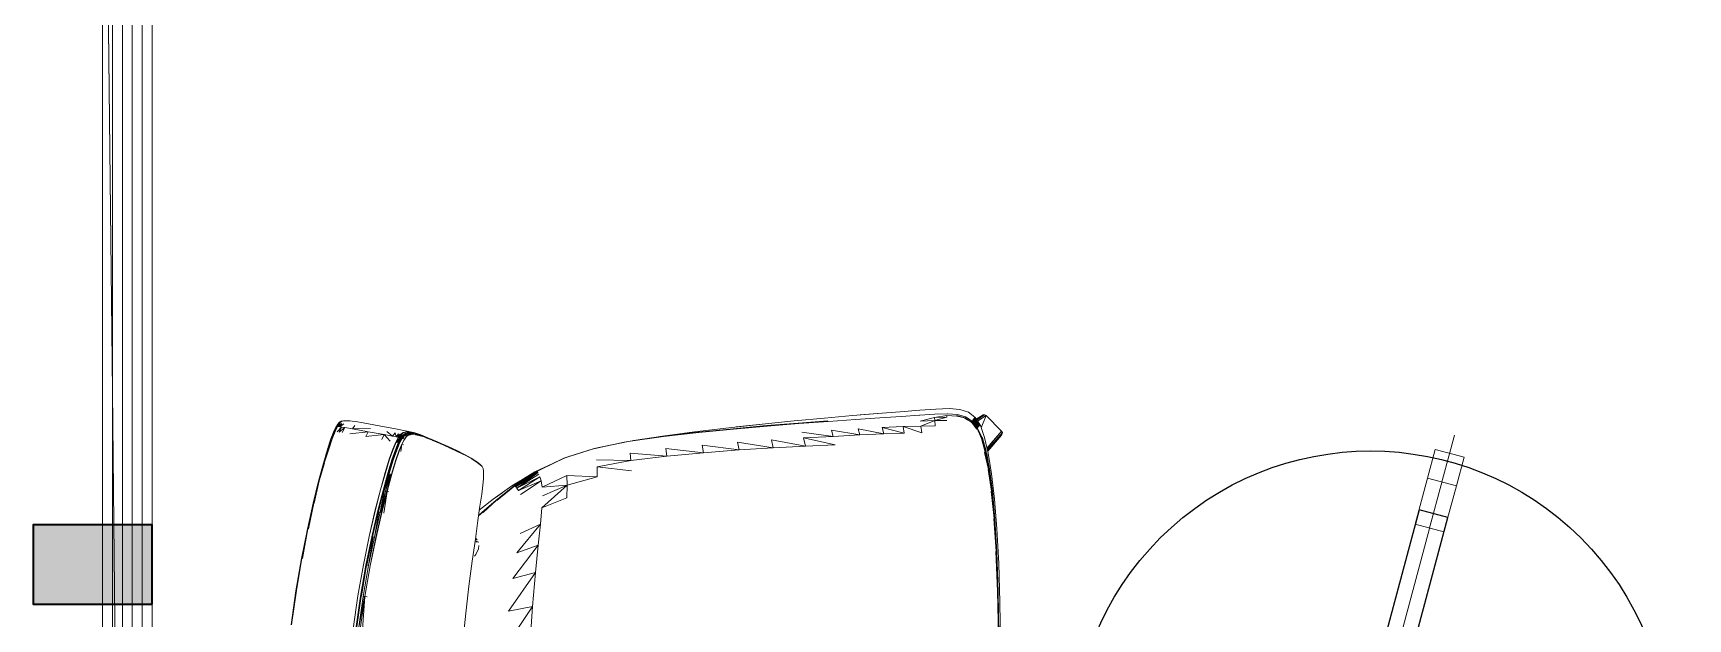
# Model space of a CAD drawing. Header units: millimetres. Extents: x 233224 to 234067, y -13631 to -11613.
# Drawn here: x 233243.7 to 233410.6, y -13389.4 to -13330.3 of the extents above; entities that cross this region are included whole.
import ezdxf

# ---------------------------------------------------------------- set-up
doc = ezdxf.new("R2010")
doc.units = ezdxf.units.MM
doc.header["$MEASUREMENT"] = 0
doc.set_wipeout_variables(frame=1)
doc.linetypes.add('Wipeout_Contour', pattern=[1000, 0, -1000])
for name, color, linetype, lineweight, true_color in [('2D Drafting - General_Pen_No__4', 7, 'Continuous', 20, 0x029e21), ('Interior - Furniture _Pen_No__4', 7, 'Continuous', 20, 0x029e21), ('Str - Column_Pen_No__88', 7, 'Continuous', 20, 0xfd4435), ('Structural - Bearing_Pen_No__28', 7, 'Continuous', 35, 0xa80f02), ('Structural - Bearing_Pen_No__48', 7, 'Continuous', 25, 0xa80f02), ('Structural - Bearing_Pen_No__87', 7, 'Continuous', 20, 0x6a6a6a)]:
    doc.layers.add(name, color=color, linetype=linetype, lineweight=lineweight, true_color=true_color)
for name, color, linetype in [('Doseme - BA', 7, 'Continuous'), ('Interior - Furniture', 7, 'Continuous'), ('Str - Column', 7, 'Continuous'), ('Structural - Bearing', 7, 'Continuous')]:
    doc.layers.add(name, color=color, linetype=linetype)
doc.layers.add('Doseme - BA_Pen_No__1', color=7, linetype='Continuous', lineweight=13)
doc.layers.add('Doseme - BA_Pen_No__41', color=7, linetype='Continuous', lineweight=25)

# ---------------------------------------------------------------- blocks, each defined once
blk = doc.blocks.new('Wall_26', base_point=(226008.5, -1398.4))
at = {"color": 254, "linetype": 'Wipeout_Contour', "lineweight": 0, "ltscale": 904598.672027}
blk.add_wipeout([(225958.5, -1398.4), (225958.5, -12902.1), (225968.5, -12902.1), (225968.5, -1398.4)], dxfattribs=at).dxf.layer = 'Structural - Bearing'
at = {"layer": 'Structural - Bearing_Pen_No__87', "linetype": 'Continuous', "flags": 128}
blk.add_lwpolyline([(225958.5, -1398.4), (225958.5, -12902.1)], dxfattribs=at)
at = {"color": 254, "linetype": 'Wipeout_Contour', "lineweight": 0, "ltscale": 904638.639123}
blk.add_wipeout([(225968.5, -1398.4), (225968.5, -12902.1), (225978.5, -12902.1), (225978.5, -1398.4)], dxfattribs=at).dxf.layer = 'Structural - Bearing'
at = {"layer": 'Structural - Bearing_Pen_No__87', "linetype": 'Continuous'}
blk.add_line((225968.5, -1398.4), (225968.5, -12902.1), dxfattribs=at)
at = {"color": 254, "linetype": 'Wipeout_Contour', "lineweight": 0, "ltscale": 904678.606221}
blk.add_wipeout([(225978.5, -1398.4), (225978.5, -12902.1), (225988.5, -12902.1), (225988.5, -1398.4)], dxfattribs=at).dxf.layer = 'Structural - Bearing'
at = {"layer": 'Structural - Bearing_Pen_No__87', "linetype": 'Continuous'}
blk.add_line((225978.5, -1398.4), (225978.5, -12902.1), dxfattribs=at)
at = {"color": 254, "linetype": 'Wipeout_Contour', "lineweight": 0, "ltscale": 904718.573323}
blk.add_wipeout([(225988.5, -1398.4), (225988.5, -12902.1), (225998.5, -12902.1), (225998.5, -1398.4)], dxfattribs=at).dxf.layer = 'Structural - Bearing'
at = {"layer": 'Structural - Bearing_Pen_No__87', "linetype": 'Continuous'}
blk.add_line((225988.5, -1398.4), (225988.5, -12902.1), dxfattribs=at)
at = {"color": 254, "linetype": 'Wipeout_Contour', "lineweight": 0, "ltscale": 904758.540427}
blk.add_wipeout([(225998.5, -1398.4), (225998.5, -12902.1), (226008.5, -12902.1), (226008.5, -1398.4)], dxfattribs=at).dxf.layer = 'Structural - Bearing'
at = {"layer": 'Structural - Bearing_Pen_No__87', "linetype": 'Continuous'}
blk.add_line((225998.5, -1398.4), (225998.5, -12902.1), dxfattribs=at)
at = {"layer": 'Structural - Bearing_Pen_No__87', "linetype": 'Continuous', "flags": 128}
blk.add_lwpolyline([(226008.5, -12902.1), (226008.5, -1398.4)], dxfattribs=at)
blk = doc.blocks.new('Column_22', base_point=(227300.6, -11285.4))
at = {"color": 254, "linetype": 'Wipeout_Contour', "lineweight": 0, "ltscale": 1365497.546166272}
blk.add_wipeout([(227290, -11267), (227282.2, -11296.1), (227311.2, -11303.9), (227319, -11274.8), (227323.7, -11257.4), (227294.7, -11249.6)], dxfattribs=at).dxf.layer = 'Str - Column'
at = {"layer": 'Str - Column_Pen_No__88', "linetype": 'Continuous'}
for p, q in [((227302.5, -11220.5), (227294.7, -11249.6)), ((227331.5, -11228.3), (227323.7, -11257.4)), ((227294.7, -11249.6), (227282.2, -11296.1)), ((227323.7, -11257.4), (227311.2, -11303.9)), ((227282.2, -11296.1), (227311.2, -11303.9))]:
    blk.add_line(p, q, dxfattribs=at)
at = {"color": 254, "linetype": 'Wipeout_Contour', "lineweight": 0, "ltscale": 910363.023727}
blk.add_wipeout([(227294.7, -11249.6), (227323.7, -11257.4), (227331.5, -11228.3), (227302.5, -11220.5)], dxfattribs=at).dxf.layer = 'Str - Column'
at = {"layer": 'Str - Column_Pen_No__88', "linetype": 'Continuous'}
for p, q in [((227302.5, -11220.5), (227294.7, -11249.6)), ((227331.5, -11228.3), (227302.5, -11220.5)), ((227323.7, -11257.4), (227331.5, -11228.3)), ((227294.7, -11249.6), (227323.7, -11257.4))]:
    blk.add_line(p, q, dxfattribs=at)
blk = doc.blocks.new('berjer kolsuz')
at = {"layer": 'Interior - Furniture _Pen_No__4', "linetype": 'Continuous'}
for p, q in [((110, 260.6), (144.4, 255.7)), ((110, 260.2), (144.5, 255.3)), ((176.9, 250.1), (144.4, 255.7)), ((144.5, 255.6), (144.5, 255.3)), ((176.9, 249.7), (144.5, 255.3)), ((144.5, 255.3), (176.9, 250)), ((206.6, 244.1), (176.9, 250.1)), ((176.9, 249.7), (176.9, 250)), ((206.7, 243.7), (176.9, 249.7)), ((206.7, 244), (176.9, 249.7)), ((206.7, 243.7), (176.9, 249.2)), ((206.6, 244.1), (232.8, 238.3)), ((206.7, 243.7), (232.9, 237.8)), ((206.7, 243.7), (206.7, 243.2)), ((206.7, 243.2), (232.9, 237.8)), ((255.1, 232.8), (232.8, 238.3)), ((232.9, 237.8), (255.3, 232.2)), ((232.9, 237.8), (232.9, 237.3)), ((255.3, 232.2), (232.9, 237.3)), ((255.1, 232.8), (273.1, 227.9)), ((273.3, 227.3), (255.2, 232.5)), ((255.2, 231.8), (255.3, 232.2)), ((255.3, 232.2), (273.3, 226.9)), ((273.3, 227.3), (255.3, 232.2)), ((273.1, 227.9), (286.9, 223.8)), ((273.4, 227.6), (273.3, 227.3)), ((273.3, 227.3), (287.4, 222.6)), ((287.5, 223.1), (273.3, 227.3)), ((279.5, 226), (284.6, 224.6)), ((284.6, 224.6), (281.7, 225.4)), ((284.6, 224.6), (284.5, 224.5)), ((288.2, 223.5), (284.6, 224.6)), ((284.6, 224.6), (293.6, 221.9)), ((284.6, 224.6), (284.6, 224.6)), ((290.7, 222.6), (286.9, 223.8)), ((287.2, 223.7), (293.6, 221.9)), ((293.3, 221.7), (287.3, 223.7)), ((287.5, 223.1), (287.4, 222.6)), ((297.8, 219.1), (287.4, 222.6)), ((287.5, 223.5), (297, 220.5)), ((287.5, 223.1), (297.8, 219.1)), ((293.5, 221.8), (287.9, 223.5)), ((293.6, 221.9), (293.5, 221.8)), ((297.8, 220.4), (293.5, 221.8)), ((299.3, 219.9), (293.5, 221.8)), ((293.6, 221.9), (299.3, 219.9)), ((293.6, 221.6), (293.9, 221.5)), ((293.9, 221.5), (293.9, 221.5)), ((299.3, 219.9), (297.8, 220.4)), ((297.8, 220.2), (298.3, 219.9)), ((297.8, 219.1), (298, 219.5)), ((305.2, 216.2), (297.8, 219.1)), ((298, 219.5), (305.2, 216.2)), ((299.6, 219.6), (298.2, 220)), ((306.9, 216.5), (298.3, 219.9)), ((305.1, 217.4), (298.3, 219.9)), ((299.6, 219.6), (299.3, 219.9)), ((302.5, 218.5), (299.3, 219.9)), ((302.5, 218.5), (299.6, 219.6)), ((299.6, 219.6), (300.3, 219.2)), ((301.6, 218.7), (302.5, 218.5)), ((301.8, 218.7), (305.1, 217.4)), ((304.3, 217.8), (302.4, 218.5)), ((302.5, 218.5), (302.7, 218.4)), ((302.7, 218.4), (302.7, 218.4)), ((304.3, 217.8), (302.7, 218.4)), ((304.3, 217.8), (308.8, 215.8)), ((304.3, 217.8), (305.1, 217.4)), ((305.1, 217.4), (306.9, 216.5)), ((302.7, 201.3), (304.9, 182.8)), ((309.1, 206.5), (304, 209)), ((304.5, 212.1), (309.6, 209.6)), ((304.5, 212.1), (309.1, 206.5)), ((309.6, 209.6), (304.8, 214.1)), ((305.4, 216.6), (305.2, 216.2)), ((310.2, 213.7), (305.2, 216.2)), ((305.4, 216.6), (310.2, 213.7)), ((306.9, 216.5), (311.3, 214.1)), ((310.7, 214.6), (306.9, 216.5)), ((306.9, 216.5), (309.5, 215.4)), ((309.1, 206.5), (307.7, 198.8)), ((308.8, 215.8), (309.5, 215.4)), ((309.1, 206.5), (309.6, 209.6)), ((310.7, 214.6), (309.5, 215.4)), ((309.9, 211.6), (309.6, 209.6)), ((309.9, 211.6), (310, 212.9)), ((309.9, 211.6), (313.1, 209.3)), ((312.8, 207.3), (309.9, 211.6)), ((310.2, 213.7), (310, 212.9)), ((310, 212.9), (313.1, 209.3)), ((313.2, 210.7), (310, 212.9)), ((310.2, 213.7), (310.3, 214.2)), ((310.6, 214.3), (310.3, 214.2)), ((310.3, 214.2), (313.3, 211.5)), ((313.4, 212), (310.3, 214.2)), ((310.6, 214.3), (311.3, 214.1)), ((310.6, 214.3), (313.5, 212.2)), ((313.4, 212), (310.6, 214.3)), ((311.3, 214.1), (310.7, 214.6)), ((312.6, 213.4), (310.7, 214.6)), ((312.6, 213.4), (311.3, 214.1)), ((311.3, 214.1), (313.8, 212.2)), ((311.3, 214.1), (313.5, 212.2)), ((312.6, 213.4), (313.8, 212.3)), ((313.4, 212), (313.5, 212.2)), ((313.5, 212.2), (313.8, 212.2)), ((313.5, 212.2), (315.2, 210.2)), ((315.2, 209.8), (313.5, 212.2)), ((313.8, 212.3), (314.4, 211.8)), ((314.9, 211.1), (314.4, 211.8)), ((314.9, 211.1), (315.4, 210.1)), ((315.9, 207.8), (315.3, 210.3)), ((315.4, 210.1), (315.7, 208.6)), ((315.5, 209.8), (315.4, 210.1)), ((315.6, 209.3), (315.5, 209.8)), ((315.6, 199), (315.9, 201.2)), ((315.9, 207.8), (316, 207.4)), ((316, 202.6), (315.9, 201.2)), ((316, 207.4), (316, 206.8)), ((316, 206.8), (316, 202.6)), ((138.4, 186.1), (105.1, 188.6)), ((105.4, 191), (138.4, 186.2)), ((138.4, 186.2), (105.4, 190.9)), ((105.4, 190.9), (138.4, 186.1)), ((105.5, 192.6), (138.6, 187.9)), ((138.5, 186.7), (105.5, 192.6)), ((138.9, 190.6), (105.7, 194.9)), ((105.7, 194.8), (138.9, 190)), ((138.9, 190), (105.7, 194.5)), ((105.8, 195.4), (138.9, 190.6)), ((106, 198.1), (139.2, 193.3)), ((139.2, 193.2), (106, 198)), ((139.2, 193.3), (106, 198)), ((138.1, 183.9), (138.4, 186.1)), ((138.4, 186.1), (138.4, 186.2)), ((138.4, 186.2), (169.6, 180.8)), ((169.5, 180.7), (138.4, 186.1)), ((138.4, 186.1), (169.6, 180.8)), ((138.5, 186.7), (138.6, 187.9)), ((169.8, 182.4), (138.6, 187.9)), ((138.9, 190), (138.8, 189.7)), ((138.8, 189.7), (170.1, 184.5)), ((138.9, 190.1), (138.9, 190.6)), ((138.9, 190.6), (170.2, 185.1)), ((138.9, 190.1), (170.2, 185.1)), ((138.9, 190), (170.1, 184.5)), ((139.2, 193.2), (139.2, 193.3)), ((170.6, 187.7), (139.2, 193.3)), ((170.6, 187.7), (139.2, 193.2)), ((139.2, 193.2), (170.6, 187.7)), ((169.8, 182.4), (170, 183.6)), ((170.2, 185.1), (170.1, 184.6)), ((198.8, 179.2), (170.1, 184.6)), ((170.1, 184.2), (170.1, 184.5)), ((170.1, 184.5), (198.7, 178.6)), ((198.7, 178.6), (170.1, 184.2)), ((170.2, 185.1), (198.8, 179.2)), ((199.2, 181.8), (170.6, 187.7)), ((170.6, 187.7), (199.2, 181.8)), ((199.2, 181.8), (170.6, 187.7)), ((170.6, 187.7), (170.6, 187.7)), ((302, 166.6), (299.9, 185.3)), ((304.9, 182.8), (299.9, 185.3)), ((304.9, 182.8), (307.7, 198.8)), ((307.7, 198.8), (308.1, 180.4)), ((311, 196.4), (307.7, 198.8)), ((313.8, 188), (310.8, 171.7)), ((313.8, 188), (315.1, 195.8)), ((315.6, 199), (315.1, 195.8)), ((169.5, 180.7), (169.6, 180.8)), ((198.1, 175), (169.5, 180.7)), ((169.5, 180.7), (198.1, 174.9)), ((169.6, 180.8), (198.1, 175)), ((198.6, 177.8), (169.8, 182.4)), ((169.8, 182.4), (198.4, 176.6)), ((198.1, 175), (223.2, 169.3)), ((198.1, 175), (198.1, 174.9)), ((223.2, 169.2), (198.1, 174.9)), ((198.1, 174.9), (223.2, 169.3)), ((198.6, 177.8), (198.4, 176.6)), ((223.5, 170.8), (198.4, 176.6)), ((198.4, 176.6), (223.8, 172)), ((198.8, 179.2), (198.7, 178.7)), ((198.7, 178.7), (224.1, 173.4)), ((198.7, 178.6), (224, 172.8)), ((198.7, 178.6), (198.7, 178.4)), ((198.7, 178.4), (224, 172.8)), ((198.8, 179.2), (224.1, 173.4)), ((199.2, 181.8), (199.2, 181.8)), ((224.6, 175.9), (199.2, 181.8)), ((199.2, 181.8), (224.6, 176)), ((224.6, 176), (199.2, 181.8)), ((244.6, 163.8), (222.8, 167.2)), ((223.2, 169.2), (223.2, 169.3)), ((223.2, 169.3), (244.7, 163.9)), ((244.7, 163.9), (223.2, 169.2)), ((223.2, 169.2), (244.6, 163.8)), ((245, 165.4), (223.3, 169.7)), ((223.5, 170.8), (223.8, 172)), ((245.3, 166.6), (223.5, 170.8)), ((223.5, 170.8), (245, 165.4)), ((223.9, 172.6), (224, 172.8)), ((245.4, 167.3), (223.9, 172.6)), ((224.1, 173.4), (224, 172.9)), ((245.6, 167.9), (224, 172.9)), ((224, 172.8), (245.4, 167.3)), ((224.1, 173.4), (245.6, 167.9)), ((224.6, 176), (246.1, 170.5)), ((224.6, 176), (224.6, 175.9)), ((246.1, 170.4), (224.6, 175.9)), ((246.1, 170.5), (224.6, 175.9)), ((245.4, 167.3), (262.8, 162.5)), ((245.4, 167.3), (245.4, 167.1)), ((245.4, 167.1), (262.8, 162.5)), ((245.5, 167.5), (245.6, 167.9)), ((245.5, 167.5), (263, 163.1)), ((245.6, 167.9), (263, 163.1)), ((246.1, 170.4), (246.1, 170.5)), ((263.6, 165.6), (246.1, 170.5)), ((263.5, 165.5), (246.1, 170.4)), ((246.1, 170.4), (263.6, 165.6)), ((297, 169.1), (302, 166.6)), ((304.9, 182.8), (302, 166.6)), ((307.8, 155.3), (310.8, 171.7)), ((244.1, 161.9), (244.6, 163.8)), ((244.6, 163.8), (244.7, 163.9)), ((262, 159.1), (244.6, 163.8)), ((244.6, 163.8), (262, 159.2)), ((244.7, 163.9), (262, 159.2)), ((244.8, 164.3), (245, 165.4)), ((245, 165.4), (262.4, 160.6)), ((262.1, 159.6), (245, 165.4)), ((245.3, 166.6), (262.4, 160.6)), ((262.6, 161.7), (245.3, 166.6)), ((262, 159.1), (262, 159.2)), ((262, 159.2), (275.5, 155.2)), ((275.5, 155.2), (262, 159.1)), ((262, 159.1), (275.4, 155)), ((262.6, 161.7), (262.8, 162.3)), ((276.2, 157.6), (262.6, 161.7)), ((276.3, 158.1), (262.6, 161.7)), ((262.8, 162.3), (262.8, 162.5)), ((262.8, 162.5), (276.3, 158.4)), ((276.3, 158.4), (262.8, 162.3)), ((263, 163.1), (262.9, 162.7)), ((276.5, 158.9), (262.9, 162.7)), ((263, 163.1), (276.5, 158.9)), ((263.6, 165.6), (263.5, 165.5)), ((277.1, 161.3), (263.5, 165.5)), ((277.2, 161.4), (263.5, 165.5)), ((263.6, 165.9), (263.6, 165.6)), ((277.2, 161.6), (263.6, 165.6)), ((275.5, 155.2), (275.4, 155)), ((285.3, 151.7), (275.4, 155)), ((275.4, 155), (285.4, 151.8)), ((275.5, 155.2), (285.4, 151.8)), ((276.3, 158.1), (276.2, 157.6)), ((286.1, 154.1), (276.2, 157.6)), ((276.2, 157.6), (286.2, 154.6)), ((276.3, 158.4), (286.3, 154.9)), ((276.3, 158.4), (276.3, 158.1)), ((276.3, 158.1), (286.3, 154.9)), ((276.5, 158.9), (276.4, 158.5)), ((276.4, 158.5), (286.5, 155.4)), ((276.5, 158.9), (286.5, 155.4)), ((277.1, 161.3), (277.2, 161.4)), ((287.1, 157.8), (277.1, 161.3)), ((277.1, 161.3), (287.2, 157.9)), ((277.2, 161.4), (277.2, 161.6)), ((277.2, 161.6), (287.3, 158.1)), ((277.2, 161.4), (287.3, 158.1)), ((285.3, 151.7), (285.4, 151.8)), ((292.4, 149), (285.3, 151.7)), ((285.3, 151.7), (292.3, 148.9)), ((285.4, 151.8), (292.4, 149)), ((286.1, 154.1), (286.2, 154.6)), ((293.2, 151.2), (286.1, 154.1)), ((293.3, 151.7), (286.1, 154.1)), ((286.2, 154.6), (286.3, 154.9)), ((293.3, 152), (286.2, 154.6)), ((286.5, 155.4), (286.3, 155)), ((293.6, 152.5), (286.3, 155)), ((286.3, 154.9), (293.3, 152)), ((286.5, 155.4), (293.6, 152.5)), ((287.2, 157.9), (287.1, 157.8)), ((294.2, 154.8), (287.1, 157.8)), ((294.3, 154.9), (287.1, 157.8)), ((287.3, 158.1), (287.2, 157.9)), ((294.4, 155.1), (287.2, 157.9)), ((287.3, 158.1), (294.4, 155.1)), ((293.3, 151.7), (293.2, 151.2)), ((297.9, 148.6), (293.2, 151.2)), ((293.2, 151.2), (298, 149.2)), ((293.3, 152), (298, 149.4)), ((293.3, 152), (293.3, 151.7)), ((293.3, 151.7), (298, 149.4)), ((293.6, 152.5), (293.4, 152.1)), ((293.6, 152.5), (298.4, 149.9)), ((298.4, 149.9), (293.9, 153.4)), ((298.7, 150.8), (293.9, 153.4)), ((294.1, 154.3), (298.7, 150.8)), ((294.3, 154.9), (294.2, 154.8)), ((299, 152.2), (294.2, 154.8)), ((294.2, 154.8), (299.1, 152.3)), ((294.4, 155.1), (294.3, 154.9)), ((294.3, 154.9), (299.2, 152.5)), ((294.4, 155.1), (299.2, 152.5)), ((295.5, 160.8), (302, 166.6)), ((298.7, 150.8), (298.4, 149.9)), ((298.7, 150.8), (299, 151.7)), ((301.4, 147.5), (298.7, 150.8)), ((301.8, 148.4), (298.7, 150.8)), ((299.1, 152.3), (299, 152.2)), ((299, 152.1), (299, 152.2)), ((302.1, 149.8), (299, 152.2)), ((302.2, 149.9), (299, 152.2)), ((302.1, 149.8), (299, 152.1)), ((299, 151.7), (299, 152.1)), ((299, 152.1), (302.1, 149.7)), ((299, 151.7), (301.8, 148.4)), ((302.1, 149.3), (299, 151.7)), ((302.1, 149.7), (299, 151.7)), ((299.2, 152.5), (299.1, 152.3)), ((302.3, 150.1), (299.1, 152.3)), ((299.2, 152.5), (299.4, 153.1)), ((302.5, 150.7), (299.2, 152.5)), ((299.2, 152.5), (302.3, 150.1)), ((299.4, 153.1), (299.8, 154.8)), ((302.9, 152.3), (299.4, 153.1)), ((299.4, 153.1), (302.5, 150.7)), ((299.8, 154.8), (300.4, 158.2)), ((303.6, 155.8), (299.8, 154.8)), ((302.9, 152.3), (299.8, 154.8)), ((300.4, 158.2), (302, 166.6)), ((305.1, 164.1), (300.4, 158.2)), ((300.4, 158.2), (303.6, 155.8)), ((307.8, 155.3), (306.2, 146.9)), ((292.3, 148.9), (284.8, 150.1)), ((291.8, 147.4), (292.3, 148.9)), ((292.3, 148.9), (292.4, 149)), ((297.1, 146.4), (292.3, 148.9)), ((292.3, 148.9), (297.1, 146.5)), ((292.4, 149), (297.1, 146.5)), ((297.1, 146.4), (297.1, 146.5)), ((297.1, 146.5), (300.1, 144.2)), ((300.1, 144.2), (297.1, 146.4)), ((297.1, 146.4), (300.1, 144.1)), ((301, 146.2), (297.6, 147.7)), ((297.9, 148.6), (298, 149.2)), ((301, 146.2), (297.9, 148.6)), ((301, 146.8), (297.9, 148.6)), ((298, 149.2), (298, 149.4)), ((298, 149.4), (301, 147)), ((301, 147), (298, 149.2)), ((298, 149.2), (301, 146.8)), ((301.4, 147.5), (298.2, 149.6)), ((298.4, 149.9), (301.4, 147.5)), ((300.1, 144.2), (301.8, 141.9)), ((300.1, 144.2), (300.1, 144.1)), ((301.8, 141.7), (300.1, 144.1)), ((300.1, 144.1), (301.8, 141.9)), ((301, 146.2), (300.7, 145.4)), ((302.4, 142.9), (300.7, 145.4)), ((300.7, 145.4), (302.7, 143.8)), ((300.7, 130.4), (301.8, 134.7)), ((301, 147), (302.8, 144.6)), ((301, 147), (301, 146.8)), ((301, 146.8), (302.8, 144.6)), ((301.4, 147.5), (301.2, 147.2)), ((301.2, 147.2), (303.3, 145.1)), ((301.2, 131), (302.3, 135.5)), ((301.2, 131), (301.8, 134.7)), ((302.5, 139), (301.3, 140.7)), ((301.8, 148.4), (301.4, 147.5)), ((301.4, 147.5), (303.3, 145.1)), ((302.6, 135.9), (301.6, 131.4)), ((303.6, 135.8), (301.6, 129.9)), ((301.6, 131.4), (302.4, 135.7)), ((301.8, 141.7), (301.8, 141.9)), ((301.8, 141.9), (302.5, 139.1)), ((302.5, 139.1), (301.8, 141.7)), ((301.8, 141.7), (302.5, 139)), ((301.8, 134.7), (302.3, 135.5)), ((302.8, 139.4), (301.9, 141.9)), ((302.1, 149.8), (302.2, 149.9)), ((303.9, 147.3), (302.1, 149.8)), ((302.1, 149.8), (304, 147.4)), ((302.1, 142.2), (302.4, 142.9)), ((303.2, 140.1), (302.1, 142.2)), ((302.1, 142.2), (302.8, 139.4)), ((302.1, 138.1), (302.5, 138.9)), ((302.1, 138.1), (302.3, 135.5)), ((304.1, 137.1), (302.1, 131.3)), ((302.2, 149.9), (302.3, 150.1)), ((304, 147.4), (302.2, 149.9)), ((302.2, 149.9), (304.2, 147.6)), ((302.4, 133.6), (302.2, 132.8)), ((302.3, 150.1), (304.2, 147.6)), ((302.5, 138.9), (302.3, 135.5)), ((302.4, 142.9), (302.7, 143.8)), ((303.5, 140.9), (302.4, 142.9)), ((302.4, 142.9), (303.2, 140.1)), ((302.6, 135.9), (302.4, 135.7)), ((302.5, 133.7), (302.4, 133.6)), ((302.5, 139), (302.5, 139.1)), ((302.5, 139), (302.5, 138.9)), ((303.5, 138.3), (302.5, 133.7)), ((302.8, 134.1), (302.5, 133.7)), ((302.8, 139.4), (302.6, 135.9)), ((302.8, 139.4), (302.6, 139.2)), ((302.6, 139.2), (302.6, 135.9)), ((302.8, 144.3), (302.8, 144.6)), ((302.8, 144.6), (303.5, 141.7)), ((303.5, 141.7), (302.8, 144.3)), ((303.3, 145.1), (303, 144.7)), ((304, 142.2), (303, 144.7)), ((303.3, 145.1), (304, 142.2)), ((303.5, 141.4), (303.3, 137.9)), ((303.3, 137.9), (303.3, 137.4)), ((303.5, 138.3), (303.4, 138.2)), ((303.5, 138.3), (303.7, 141.9)), ((303.5, 141.7), (303.5, 141.4)), ((303.5, 141.3), (303.5, 138.3)), ((303.9, 138.7), (303.5, 138.3)), ((304.6, 140.4), (303.6, 135.8)), ((304, 142.2), (303.7, 141.9)), ((303.7, 141.9), (303.9, 138.7)), ((304, 147.4), (303.9, 147.3)), ((304.7, 144.4), (303.9, 147.3)), ((304.8, 144.5), (303.9, 147.3)), ((304, 142.2), (303.9, 138.7)), ((304.2, 147.6), (304, 147.4)), ((304, 147.4), (304.8, 144.5)), ((304.5, 138.8), (304.1, 137.1)), ((305.5, 143.4), (304.5, 138.8)), ((304.8, 144.3), (304.6, 140.8)), ((304.7, 140.9), (304.6, 140.6)), ((304.7, 140.9), (304.6, 140.9)), ((304.6, 140.8), (304.6, 140.4)), ((304.7, 140.9), (304.8, 144.5)), ((304.8, 144.5), (304.7, 144.4)), ((304.8, 144.3), (304.7, 144.4)), ((304.7, 143.1), (304.7, 140.9)), ((305, 144.7), (304.8, 144.5)), ((304.8, 144.5), (304.9, 141.1)), ((306.2, 146.9), (305.5, 143.4)), ((292.5, 109.5), (296, 117.6)), ((296.5, 118.1), (293, 109.9)), ((296, 117.6), (293, 109.9)), ((293.1, 110.1), (296.6, 118.3)), ((296.8, 118.5), (293.3, 110.3)), ((296.6, 118.3), (293.3, 110.3)), ((293.7, 110.9), (297.2, 119.2)), ((298.5, 121.9), (295, 113.6)), ((296, 117.6), (296.5, 118.1)), ((296.5, 118.1), (299.2, 125.2)), ((296.5, 118.1), (298.8, 124.6)), ((296.6, 118.3), (296.8, 118.5)), ((299.6, 125.6), (296.8, 118.5)), ((296.8, 118.5), (299.4, 125.4)), ((297.5, 119.9), (297.2, 119.2)), ((300.3, 127), (297.5, 119.9)), ((298.8, 122.8), (298.5, 121.9)), ((301.6, 129.9), (298.8, 122.8)), ((298.8, 124.6), (299.3, 125.2)), ((299.2, 125.2), (299.3, 125.2)), ((301.2, 131), (299.3, 125.2)), ((300.7, 130.4), (299.3, 125.2)), ((299.6, 125.6), (299.4, 125.4)), ((301.6, 131.4), (299.6, 125.6)), ((301.3, 131.2), (299.6, 125.6)), ((302.2, 132.8), (300.3, 127)), ((301.2, 131), (300.7, 130.4)), ((301.9, 131.8), (300.8, 128.2)), ((301.3, 131.2), (301.6, 131.4)), ((301.7, 130.1), (301.9, 130.7)), ((301.9, 130.7), (302.1, 131.3)), ((284.7, 92.3), (288.7, 100.8)), ((289.1, 101.2), (285.1, 92.6)), ((288.7, 100.8), (285.1, 92.6)), ((285.2, 92.8), (289.2, 101.4)), ((289.2, 101.4), (285.4, 93)), ((289.8, 102.2), (285.8, 93.6)), ((288.7, 100.8), (292.5, 109.5)), ((289.1, 101.2), (288.7, 100.8)), ((289.1, 101.2), (293, 109.9)), ((289.1, 101.2), (292.5, 109.5)), ((293.1, 110.1), (289.2, 101.4)), ((289.4, 101.6), (289.2, 101.4)), ((293.3, 110.3), (289.4, 101.6)), ((289.4, 101.6), (293.1, 110.1)), ((289.8, 102.2), (293.7, 110.9)), ((291, 104.8), (290.6, 103.9)), ((291, 104.8), (295, 113.6)), ((292.5, 109.5), (293, 109.9)), ((293, 109.9), (293, 109.9)), ((294.1, 112.6), (293.1, 110.1)), ((293.3, 110.3), (293.1, 110.1)), ((293.1, 110.1), (293.1, 110.1)), ((92.7, 87.4), (121.7, 84.5)), ((149.1, 81.2), (121.7, 84.5)), ((277.6, 78.3), (280.9, 84.5)), ((281.3, 84.9), (277.9, 78.6)), ((280.9, 84.5), (277.9, 78.6)), ((278.1, 78.9), (281.6, 85.2)), ((280.9, 84.5), (284.7, 92.3)), ((280.9, 84.5), (281.3, 84.9)), ((281.3, 84.9), (285.1, 92.6)), ((281.3, 84.9), (284.7, 92.3)), ((281.4, 85), (281.4, 85.1)), ((281.4, 85), (281.4, 85)), ((281.9, 85.8), (281.6, 85.2)), ((285.8, 93.6), (281.9, 85.8)), ((284.7, 92.3), (285.1, 92.6)), ((285.2, 92.8), (285.1, 92.6)), ((285.1, 92.6), (285.1, 92.6)), ((285.7, 93.8), (285.2, 92.8)), ((285.2, 92.8), (285.2, 92.8)), ((174.2, 77.9), (149.1, 81.2)), ((196.4, 74.8), (174.2, 77.9)), ((179.5, 75.4), (179.3, 75.5)), ((180.8, 74.3), (179.5, 75.4)), ((180.8, 74.3), (186.5, 71.6)), ((180.8, 74.3), (180.8, 74.3)), ((186.5, 71.6), (190, 71.3)), ((193.8, 75.2), (193.4, 71.2)), ((194.7, 75), (193.5, 71.2)), ((195.8, 72.9), (197.3, 74.7)), ((195.8, 72.9), (197.3, 74.7)), ((195.8, 73), (196, 73.6)), ((195.8, 72.9), (195.8, 72.9)), ((197.2, 74.7), (195.9, 73.1)), ((197.2, 74.7), (195.9, 73.1)), ((197.1, 74.7), (195.9, 73.3)), ((196, 73.6), (196.4, 74.8)), ((196, 73.6), (197, 74.7)), ((196.9, 74.7), (196, 73.7)), ((196, 73.6), (196, 73.6)), ((215.3, 72.2), (196.4, 74.8)), ((229.8, 70.1), (215.3, 72.2)), ((223.6, 67.4), (219.8, 71.5)), ((220, 71.5), (223.6, 67.4)), ((220.4, 71.4), (223.6, 67.8)), ((223.2, 68.3), (220.5, 71.4)), ((235.5, 54.2), (223.2, 68.3)), ((223.4, 67), (223.6, 67.4)), ((223.4, 67), (235.8, 53.4)), ((223.6, 67.8), (235.8, 53.8)), ((223.6, 67.4), (235.8, 53.4)), ((225.9, 70.6), (236.8, 56.8)), ((241.8, 68.4), (229.8, 70.1)), ((250.8, 67.3), (241.8, 68.4)), ((257.4, 66.7), (250.8, 67.3)), ((267.8, 67), (265.4, 66.6)), ((269.7, 68), (267.8, 67)), ((272.2, 70.4), (269.7, 68)), ((269.7, 68), (271.6, 69.8)), ((274.6, 73.5), (271.6, 69.8)), ((271.6, 69.8), (273.8, 72.9)), ((271.6, 69.8), (272.2, 70.4)), ((274.7, 73.6), (272.2, 70.4)), ((277.6, 78.3), (273.8, 72.9)), ((274.7, 73.6), (273.8, 72.9)), ((274.6, 73.5), (274.7, 73.6)), ((274.7, 73.6), (277.6, 78.3)), ((274.7, 73.6), (274.9, 73.9)), ((274.9, 73.9), (277.9, 78.6)), ((274.9, 73.9), (277.6, 78.3)), ((274.9, 73.9), (275.1, 74.2)), ((275.1, 74.2), (275, 74)), ((275.1, 74.2), (278.1, 78.9)), ((277.6, 78.3), (277.9, 78.6)), ((235.5, 54.2), (235.6, 54.1)), ((235.6, 54.1), (249.1, 37)), ((235.6, 53.1), (235.8, 53.4)), ((235.6, 53.1), (250.2, 34.9)), ((235.8, 53.8), (250.2, 35.3)), ((235.8, 53.4), (250.2, 34.9)), ((236.7, 56.8), (250.2, 38)), ((236.8, 56.8), (242.9, 48.1)), ((262.1, 66.4), (257.4, 66.7)), ((265.4, 66.6), (262.1, 66.4)), ((128.4, 17.1), (85.2, 45.7)), ((162.9, 14), (123.7, 41.4)), ((123.7, 41.4), (128.4, 17.1)), ((162.9, 14), (156.8, 36.9)), ((190.4, 11.3), (156.8, 36.9)), ((247.8, 33), (249.2, 34.1)), ((250, 35.7), (249.1, 37)), ((249.2, 34.1), (250, 34.7)), ((263.8, 11.6), (249.2, 34.1)), ((264.6, 12), (249.2, 34.1)), ((250, 35.7), (250, 35.7)), ((250.1, 35.7), (250, 35.7)), ((250, 34.7), (250.2, 34.9)), ((264.9, 12.2), (250, 34.7)), ((250, 34.7), (264.6, 12)), ((250.1, 35.7), (264.8, 12.9)), ((250.2, 38), (260.7, 20.6)), ((250.2, 37.8), (264.3, 14.8)), ((250.2, 35.3), (264.9, 12.6)), ((128.4, 17.1), (88.5, 20)), ((162.9, 14), (128.4, 17.1)), ((190.4, 11.3), (182.5, 32.9)), ((211.7, 9.1), (182.5, 32.9)), ((202.2, 29.6), (211.7, 9.1)), ((255.3, 8.5), (241.6, 29.2)), ((245.4, 31.2), (247.8, 33)), ((245.4, 31.2), (259.5, 9.7)), ((245.4, 31.2), (255.3, 8.5)), ((247.8, 33), (259.5, 9.7)), ((262.1, 10.9), (247.8, 33)), ((263.8, 11.6), (247.8, 33)), ((190.4, 11.3), (162.9, 14)), ((211.7, 9.1), (190.4, 11.3)), ((227.9, 7.7), (211.7, 9.1)), ((251, -17.8), (227.9, 7.7)), ((227.9, 7.7), (238, -17.4)), ((240, 7.1), (251, -17.8)), ((255.3, 8.5), (248.9, 7.5)), ((251, -17.8), (248.9, 7.5)), ((260.6, -17.6), (248.9, 7.5)), ((259.5, 9.7), (255.3, 8.5)), ((277, -12), (264.3, 14.8)), ((264.8, 12.9), (275.3, -8.5)), ((264.9, 12.6), (278.1, -14.4)), ((278, -14), (275.3, -8.5)), ((278, -14), (278, -14.1)), ((278, -14.1), (278, -14.2)), ((278, -14.1), (278, -14.1)), ((278, -14.2), (279.4, -18.6)), ((278.1, -14.4), (287.9, -45.4)), ((251, -17.8), (238, -17.4)), ((260.6, -17.6), (251, -17.8)), ((259.3, -48.2), (251, -17.8)), ((259.3, -48.2), (260.6, -17.6)), ((279.4, -18.6), (287.9, -45.1)), ((259.3, -48.2), (269.4, -48)), ((265.5, -82.6), (269.4, -48)), ((275.8, -82.1), (269.4, -48)), ((275.8, -82.1), (276.6, -47.5)), ((287.9, -45.1), (287.9, -45.2)), ((287.9, -45.2), (295, -79)), ((287.9, -45.4), (295, -79.3)), ((288.1, -46.1), (294.3, -75.3)), ((283.2, -81.5), (275.8, -82.1)), ((280.3, -118.3), (275.8, -82.1)), ((280.3, -118.3), (283.2, -81.5)), ((295, -78.9), (294.3, -75.3)), ((295, -78.9), (295.1, -79)), ((295, -79), (295.1, -79.1)), ((295, -79.3), (300.2, -114.9)), ((295.1, -79), (300.3, -114.5)), ((300.3, -114.4), (295.9, -84.8)), ((298.4, -101.1), (300.1, -111.6)), ((300.1, -112.2), (298.7, -103.1)), ((298.8, -104), (300, -111.1)), ((299.8, -110.7), (300.1, -112.8)), ((300, -111.1), (304.7, -146.6)), ((300.2, -114.9), (304.2, -150.7)), ((304.4, -150.2), (300.3, -114.4)), ((287.9, -117.4), (280.3, -118.3)), ((283.7, -155.2), (280.3, -118.3)), ((283.7, -155.2), (287.9, -117.4)), ((302.4, -133), (304.4, -150.1)), ((304.7, -146.1), (303.3, -136.1)), ((304.4, -150.1), (307.9, -185.2)), ((304.4, -150.2), (304.4, -150.2)), ((308.9, -181), (304.7, -146.1)), ((291.4, -154), (283.7, -155.2)), ((286.5, -191.2), (283.7, -155.2)), ((286.5, -191.2), (291.4, -154)), ((307.6, -185.7), (304.2, -150.7)), ((312.6, -214.8), (308.9, -181)), ((286.5, -191.2), (294.3, -189.6)), ((288.7, -225.7), (286.5, -191.2)), ((288.7, -225.7), (294.3, -189.6)), ((307.6, -185.7), (310.6, -219.5)), ((307.9, -185.2), (311, -218.9)), ((312.6, -214.4), (309.7, -188.1)), ((315.9, -246.8), (312.6, -214.4)), ((296.7, -223.8), (288.7, -225.7)), ((290.4, -258.2), (288.7, -225.7)), ((290.4, -258.2), (296.7, -223.8)), ((310.6, -219.5), (313.1, -251.4)), ((311, -218.9), (313.6, -250.9)), ((318.7, -277.3), (315.9, -246.8)), ((298.6, -256.1), (290.4, -258.2)), ((291.8, -288.2), (290.4, -258.2)), ((291.8, -288.2), (298.6, -256.1)), ((300.2, -286), (298.6, -256.1)), ((304.5, -254.5), (300.2, -286)), ((315.3, -281.3), (313.1, -251.4)), ((313.6, -250.9), (315.9, -280.8)), ((315.3, -281.3), (317.3, -308.5)), ((321.1, -305.5), (318.7, -277.3)), ((306.3, -284.3), (300.2, -286)), ((301.6, -313), (300.2, -286)), ((306.3, -284.3), (301.6, -313)), ((301.6, -313), (307.8, -311.3)), ((302.6, -337), (301.6, -313)), ((307.8, -311.3), (302.6, -337)), ((317.3, -308.5), (318.9, -333)), ((323.2, -331.1), (321.1, -305.5)), ((321.8, -313.4), (323.2, -330.9)), ((320.3, -354.6), (318.9, -333)), ((323.2, -330.9), (325, -353.7)), ((302.6, -337), (309.1, -335.4)), ((303.3, -357.8), (302.6, -337)), ((309.1, -335.4), (303.3, -357.8)), ((309.1, -335.4), (310, -356.5)), ((310, -356.5), (303.3, -357.8)), ((310, -356.5), (303.6, -375.5)), ((310, -356.5), (310.6, -374.4)), ((321.6, -373.2), (320.3, -354.6)), ((325, -353.7), (326.5, -373.4)), ((310.6, -374.4), (303.6, -375.5)), ((310.6, -374.4), (316.1, -388.6)), ((310.6, -374.4), (310.9, -389)), ((316.1, -388.6), (315.5, -373.7)), ((315.5, -373.7), (319.3, -388.3)), ((321.6, -373.3), (321.6, -373.2)), ((321.6, -373.3), (322.6, -388.5)), ((327.8, -389.7), (326.5, -373.4)), ((310.9, -389), (316.1, -388.6)), ((316.1, -388.6), (319.3, -388.3)), ((316.2, -400.7), (316.1, -388.6)), ((316.1, -388.6), (319.5, -400.6)), ((319.5, -400.6), (319.3, -388.3)), ((319.3, -388.3), (321.3, -400.6)), ((322.6, -388.5), (323, -401.1)), ((328.3, -403.1), (327.8, -389.7)), ((318.8, -418.9), (320.5, -410.7)), ((321.2, -410.8), (318.8, -418.9)), ((319.5, -400.6), (321.3, -400.6)), ((319.9, -419.6), (322.3, -411.4)), ((321.3, -400.6), (320.5, -410.7)), ((321.2, -410.8), (320.5, -410.7)), ((322.3, -411.4), (323, -401.2)), ((323, -401.1), (323, -401.2)), ((324.6, -422.4), (327.4, -413.8)), ((327.4, -413.8), (328.3, -403.1)), ((298, -435.7), (308, -431.3)), ((308.2, -431.4), (298, -435.7)), ((308.2, -431.4), (298.2, -435.8)), ((308.3, -431.5), (298.2, -435.8)), ((298.3, -435.9), (308.3, -431.5)), ((298.3, -435.9), (308.3, -431.5)), ((298.4, -435.9), (308.4, -431.5)), ((298.5, -436.1), (308.5, -431.6)), ((308.6, -431.7), (298.5, -436.1)), ((298.6, -436.2), (308.6, -431.7)), ((314.4, -425.5), (307.5, -430.9)), ((314.4, -425.5), (307.7, -431)), ((314.6, -425.6), (307.7, -431)), ((307.7, -431), (314.8, -425.8)), ((307.8, -431.1), (314.8, -425.8)), ((307.8, -431.1), (315, -425.9)), ((308, -431.3), (315, -425.9)), ((315.2, -426), (308, -431.3)), ((315.2, -426), (308.2, -431.4)), ((315.4, -426.1), (308.2, -431.4)), ((308.2, -431.4), (308.3, -431.5)), ((308.3, -431.5), (315.4, -426.1)), ((308.4, -431.5), (308.3, -431.5)), ((315.4, -426.1), (308.4, -431.5)), ((308.4, -431.5), (315.4, -426.2)), ((315.4, -426.2), (308.4, -431.5)), ((308.4, -431.5), (315.4, -426.2)), ((315.5, -426.2), (308.5, -431.6)), ((308.5, -431.6), (315.5, -426.2)), ((315.5, -426.2), (308.5, -431.6)), ((315.5, -426.2), (308.5, -431.5)), ((308.5, -431.6), (315.6, -426.3)), ((315.7, -426.3), (308.6, -431.7)), ((315.6, -426.3), (308.6, -431.7)), ((308.6, -431.7), (308.7, -431.7)), ((315.7, -426.3), (308.7, -431.7)), ((315.7, -426.4), (308.7, -431.7)), ((308.7, -431.7), (315.9, -426.5)), ((308.8, -431.8), (308.7, -431.7)), ((308.8, -431.8), (315.9, -426.5)), ((308.8, -431.8), (316, -426.6)), ((308.9, -431.9), (316, -426.6)), ((316.1, -426.7), (308.9, -431.9)), ((316.2, -426.7), (309, -432)), ((316.1, -426.7), (309, -432)), ((309.1, -432.1), (316.2, -426.7)), ((316.2, -426.7), (309.1, -432.1)), ((309.1, -432.1), (316.2, -426.7)), ((316.2, -426.7), (309.1, -432.1)), ((309.1, -432.1), (316.3, -426.8)), ((316.4, -426.8), (309.2, -432.2)), ((316.3, -426.8), (309.2, -432.2)), ((316.4, -426.8), (309.3, -432.3)), ((316.6, -426.9), (309.3, -432.3)), ((316.6, -426.9), (309.5, -432.5)), ((309.5, -432.5), (316.9, -427.2)), ((316.9, -427.2), (309.8, -432.8)), ((309.8, -432.8), (317.4, -427.5)), ((317.4, -427.5), (310.1, -433.2)), ((317.9, -427.9), (310.1, -433.2)), ((317.9, -427.9), (310.4, -433.6)), ((318.4, -428.3), (310.4, -433.6)), ((318.4, -428.3), (310.8, -434)), ((310.8, -434), (318.9, -428.6)), ((315.5, -426.2), (310.9, -429.6)), ((318.9, -428.6), (311.1, -434.3)), ((311.1, -434.3), (319.3, -428.9)), ((319.3, -428.9), (311.2, -434.5)), ((319.4, -429.1), (311.2, -434.5)), ((313.9, -425.4), (314.4, -425.5)), ((318.2, -418.8), (314.4, -425.5)), ((318.8, -418.9), (314.4, -425.5)), ((314.4, -425.5), (314.6, -425.6)), ((314.6, -425.6), (314.8, -425.8)), ((314.8, -425.8), (315, -425.9)), ((315, -425.9), (315.2, -426)), ((315.2, -426), (315.4, -426.1)), ((315.4, -426.2), (315.5, -426.2)), ((315.5, -426.2), (315.4, -426.2)), ((319.9, -419.6), (315.5, -426.2)), ((315.5, -426.2), (315.5, -426.2)), ((315.5, -426.2), (315.6, -426.3)), ((315.5, -426.2), (315.5, -426.2)), ((321.1, -440.2), (315.5, -431.7)), ((315.6, -426.3), (315.7, -426.3)), ((315.7, -426.3), (315.7, -426.4)), ((316, -426.6), (316.1, -426.7)), ((316.1, -426.7), (316.2, -426.7)), ((316.2, -426.7), (316.2, -426.7)), ((316.2, -426.7), (316.3, -426.8)), ((316.3, -426.8), (316.4, -426.8)), ((316.4, -426.8), (316.6, -426.9)), ((316.6, -426.9), (316.9, -427.2)), ((316.6, -431), (322, -438.8)), ((316.8, -430.8), (322, -438.8)), ((316.9, -427.2), (317.4, -427.5)), ((317.4, -427.5), (317.9, -427.9)), ((317.4, -430.4), (322, -437.4)), ((317.4, -430.5), (322, -437.4)), ((317.9, -427.9), (318.4, -428.3)), ((319.4, -429.2), (318, -430.1)), ((318.8, -418.9), (318.2, -418.8)), ((318.4, -428.3), (318.9, -428.6)), ((318.9, -428.6), (319.3, -428.9)), ((319.3, -428.9), (319.4, -429.1)), ((319.4, -429.1), (324.6, -422.4)), ((319.4, -429.1), (319.4, -429.2)), ((320.9, -427.2), (324.6, -422.4)), ((184, -450.2), (143.8, -451.9)), ((184, -450.5), (143.8, -451.9)), ((217.1, -449.2), (183.4, -451.1)), ((217.4, -448.9), (183.8, -450.9)), ((183.8, -450.9), (210.1, -449.2)), ((184, -450.5), (217.4, -448.1)), ((217.4, -448.4), (184, -450.5)), ((184, -450.2), (184, -450.5)), ((217.4, -448.8), (187.6, -450.6)), ((236.8, -448.7), (206.7, -451.1)), ((244.8, -446.6), (217.1, -449.2)), ((217.4, -448.4), (244.7, -445.5)), ((244.8, -445.8), (217.4, -448.4)), ((244.9, -446.2), (217.4, -448.8)), ((217.4, -448.9), (244.9, -446.2)), ((217.4, -448.9), (245, -446.3)), ((245, -446.3), (217.4, -448.9)), ((217.4, -448.4), (217.4, -448.1)), ((217.4, -448.8), (217.4, -448.8)), ((217.4, -448.9), (217.4, -448.8)), ((262.3, -445.8), (236.8, -448.7)), ((244.7, -445.5), (244.8, -445.8)), ((266.7, -442.3), (244.8, -445.8)), ((266.9, -442.6), (244.8, -445.8)), ((267.3, -443.6), (244.8, -446.6)), ((264.5, -443.5), (244.9, -446.2)), ((245, -446.3), (267.2, -443.2)), ((267.2, -443.2), (245, -446.4)), ((245, -446.3), (245, -446.4)), ((283.1, -442.4), (262.3, -445.8)), ((267.2, -443.2), (264.5, -443.5)), ((266.7, -442.3), (266.9, -442.6)), ((284, -438.8), (266.9, -442.6)), ((284.2, -439.1), (266.9, -442.7)), ((284.2, -439.1), (266.9, -442.6)), ((284.3, -439.2), (266.9, -442.7)), ((284.8, -439.7), (267.2, -443.2)), ((284.9, -439.8), (267.2, -443.3)), ((267.2, -443.2), (284.8, -439.8)), ((284.8, -439.8), (267.2, -443.3)), ((267.2, -443.2), (267.2, -443.3)), ((282.6, -440.7), (267.3, -443.6)), ((282.9, -440.9), (274.4, -442.3)), ((283.7, -440.6), (277.9, -441.6)), ((285.1, -440.2), (282.6, -440.7)), ((283.1, -442.4), (299.2, -438.8)), ((284.3, -439.2), (297.9, -435.5)), ((284.3, -439.2), (284.4, -439.3)), ((284.4, -439.3), (297.9, -435.5)), ((284.8, -439.7), (298.4, -435.9)), ((284.8, -439.8), (284.9, -439.8)), ((284.9, -439.8), (298.4, -436)), ((298.5, -436.1), (284.9, -439.8)), ((298.8, -436.5), (285.1, -440.2)), ((301.3, -455.7), (285.2, -441.9)), ((285.4, -441.9), (302.7, -456.6)), ((285.5, -441.9), (302.7, -456.6)), ((286.2, -441.7), (304.1, -456.7)), ((286.6, -441.6), (304.1, -456.7)), ((287.8, -441.4), (305.5, -455.8)), ((288.5, -441.2), (305.5, -455.8)), ((295, -437.5), (298.8, -436.5)), ((298, -435.7), (297.9, -435.5)), ((298.5, -436.1), (298.4, -436)), ((298.9, -436.5), (298.8, -436.5)), ((299.2, -438.8), (311.1, -434.5)), ((321.1, -440.2), (305.6, -455.8)), ((321.1, -440.3), (305.6, -455.8)), ((321.1, -440.2), (308.9, -435.3)), ((311.2, -434.5), (311.1, -434.5)), ((322, -438.8), (321.1, -440.3)), ((321.9, -439), (321.1, -440.3)), ((321.1, -440.2), (321.1, -440.3)), ((321.9, -439), (322, -438.8)), ((322, -437.4), (322, -438.8)), ((132.9, -454.2), (90.4, -454.9)), ((143.3, -452.4), (98.1, -453.2)), ((98.4, -453), (143.6, -452.2)), ((143.6, -452.2), (98.4, -453)), ((143.7, -452.2), (98.5, -453)), ((143.8, -451.7), (98.6, -452.7)), ((143.8, -451.9), (98.6, -452.7)), ((172, -453), (132.9, -454.2)), ((183.4, -451.1), (143.3, -452.4)), ((143.6, -452.2), (183.8, -450.9)), ((143.6, -452.2), (143.6, -452.2)), ((183.8, -450.8), (143.7, -452.2)), ((143.8, -451.7), (143.8, -451.9)), ((206.7, -451.1), (172, -453)), ((187.6, -450.6), (183.8, -450.8)), ((183.8, -450.8), (183.8, -450.9)), ((301.3, -455.7), (302.7, -456.6)), ((304.1, -456.7), (302.7, -456.6)), ((304.3, -456.6), (304.1, -456.7)), ((305.6, -455.8), (304.3, -456.6)), ((305.5, -455.8), (304.3, -456.6)), ((305.6, -455.8), (305.5, -455.8))]:
    blk.add_line(p, q, dxfattribs=at)
blk = doc.blocks.new('Slab_121', base_point=(227315.1, -11289.3))
at = {"layer": 'Doseme - BA_Pen_No__41', "linetype": 'Continuous', "flags": 128}
blk.add_lwpolyline([(227315.1, -11289.3), (227286.1, -11281.5), (227224.9, -11510), (227249.4, -11534.5)], close=True, dxfattribs=at)
blk = doc.blocks.new('Slab_122', base_point=(227449.3, -11310.1))
at = {"layer": 'Doseme - BA_Pen_No__41', "linetype": 'Continuous', "flags": 128}
blk.add_lwpolyline([(227449.3, -11310.1, -1), (227025.1, -11734.3, -1)], format="xyb", close=True, dxfattribs=at)
blk = doc.blocks.new('Column_33', base_point=(225948.4, -11336.9))
at = {"layer": 'Structural - Bearing_Pen_No__48', "linetype": 'Continuous'}
blk.add_hatch(color=256, dxfattribs=at).paths.add_polyline_path([(226008.4, -11376.9), (226008.4, -11296.9), (225888.4, -11296.9), (225888.4, -11376.9)])
at = {"layer": 'Structural - Bearing_Pen_No__28', "linetype": 'Continuous', "flags": 128}
blk.add_lwpolyline([(226008.4, -11376.9), (226008.4, -11296.9), (225888.4, -11296.9), (225888.4, -11376.9)], close=True, dxfattribs=at)

msp = doc.modelspace()

# ---------------------------------------------------------------- block references
at = {"layer": 'Interior - Furniture', "color": 104, "linetype": 'Continuous', "lineweight": 20, "true_color": 0x029e21, "xscale": 0.1, "yscale": 0.1, "zscale": 100, "rotation": 90}
msp.add_blockref('berjer kolsuz', (233295.75, -13401.01), dxfattribs=at)
at = {"layer": 'Str - Column', "color": 14, "lineweight": 35, "true_color": 0xa80f02, "xscale": 0.1, "yscale": 0.1, "zscale": 0.1}
msp.add_blockref('Column_22', (233384.89, -13378.79), dxfattribs=at)
at = {"layer": 'Structural - Bearing', "xscale": 0.1, "yscale": 0.1, "zscale": 0.1}
msp.add_blockref('Wall_26', (233255.68, -12390.09), dxfattribs=at)

# ---------------------------------------------------------------- next in the draw order: linework, layer by layer
at = {"layer": '2D Drafting - General_Pen_No__4', "linetype": 'Continuous'}
for p, q in [((233253.67, -13555.09), (233249.67, -13177.45)), ((233249.67, -13177.45), (233253.67, -13555.09))]:
    msp.add_line(p, q, dxfattribs=at)
at = {"layer": 'Doseme - BA_Pen_No__1', "linetype": 'Continuous'}
msp.add_line((233378.55, -13402.46), (233387.01, -13370.88), dxfattribs=at)

# ---------------------------------------------------------------- next in the draw order: block references
at = {"layer": 'Doseme - BA', "linetype": 'Continuous', "xscale": 0.1, "yscale": 0.1, "zscale": 0.1}
for name, p in [('Slab_122', (233399.76, -13381.25)), ('Slab_121', (233386.34, -13379.18))]:
    msp.add_blockref(name, p, dxfattribs=at)
at = {"layer": 'Structural - Bearing', "color": 14, "lineweight": 35, "true_color": 0xa80f02, "xscale": 0.1, "yscale": 0.1, "zscale": 0.1}
msp.add_blockref('Column_33', (233249.67, -13383.93), dxfattribs=at)

doc.saveas('drawing.dxf')
